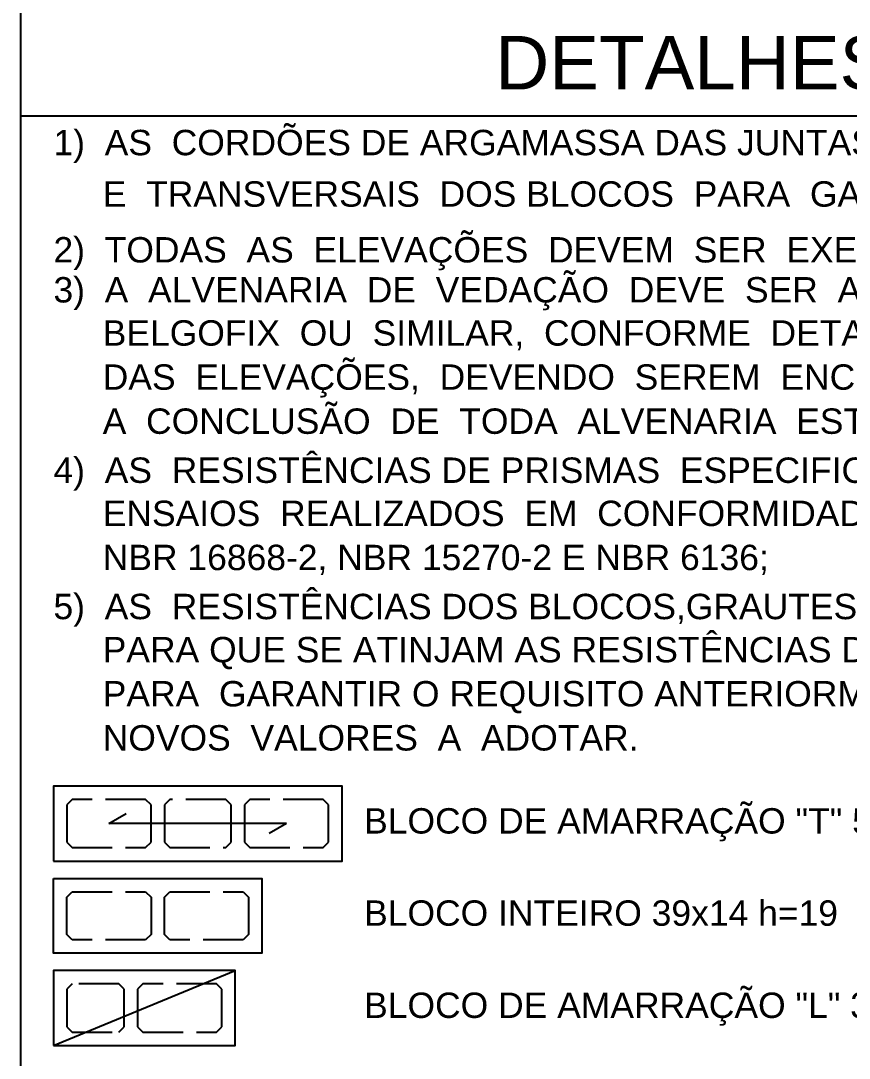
# Model space of a CAD drawing. Extents: x 0 to 119, y 0 to 84.
# Drawn here: x 100.4 to 106.6, y 43.26 to 51.02 of the extents above; entities that cross this region are included whole.
import ezdxf

# ---------------------------------------------------------------- set-up
doc = ezdxf.new("R2010")
doc.units = 0
doc.header["$MEASUREMENT"] = 0
doc.linetypes.add('ESTILO_TQS_0005', pattern=[0.4, 0.3, -0.1])
doc.layers.add('27', color=250, linetype='CONTINUOUS')
doc.layers.add('40', color=7, linetype='CONTINUOUS')
doc.styles.add('TQS_ARIAL', font='arial.ttf')

msp = doc.modelspace()

# ---------------------------------------------------------------- linework, layer by layer
at = {"layer": '27', "color": 250, "linetype": 'ESTILO_TQS_0005'}
for points in [[(100.745227, 44.874576), (100.785227, 44.834576), (101.335227, 44.834576), (101.375227, 44.874576), (101.375227, 45.154576), (101.335227, 45.194576), (100.785227, 45.194576), (100.745227, 45.154576), (100.745227, 44.874576)], [(101.475227, 44.874576), (101.515227, 44.834576), (101.935227, 44.834576), (101.975227, 44.874576), (101.975227, 45.154576), (101.935227, 45.194576), (101.515227, 45.194576), (101.475227, 45.154576), (101.475227, 44.874576)], [(102.075227, 44.874576), (102.115227, 44.834576), (102.665227, 44.834576), (102.705227, 44.874576), (102.705227, 45.154576), (102.665227, 45.194576), (102.115227, 45.194576), (102.075227, 45.154576), (102.075227, 44.874576)], [(100.745227, 44.464577), (100.785227, 44.504577), (101.335227, 44.504577), (101.375227, 44.464577), (101.375227, 44.184577), (101.335227, 44.144577), (100.785227, 44.144577), (100.745227, 44.184577), (100.745227, 44.464577)], [(101.475227, 44.464577), (101.515227, 44.504577), (102.065227, 44.504577), (102.105227, 44.464577), (102.105227, 44.184577), (102.065227, 44.144577), (101.515227, 44.144577), (101.475227, 44.184577), (101.475227, 44.464577)], [(100.745227, 43.494578), (100.785227, 43.454578), (101.135227, 43.454578), (101.175227, 43.494578), (101.175227, 43.774578), (101.135227, 43.814578), (100.785227, 43.814578), (100.745227, 43.774578), (100.745227, 43.494578)], [(101.275227, 43.494578), (101.315227, 43.454578), (101.865227, 43.454578), (101.905227, 43.494578), (101.905227, 43.774578), (101.865227, 43.814578), (101.315227, 43.814578), (101.275227, 43.774578), (101.275227, 43.494578)]]:
    msp.add_lwpolyline(points, dxfattribs=at)
at = {"layer": '40', "linetype": 'Continuous'}
for p, q in [((100.4, 0.999998), (100.4, 83.099999)), ((100.4, 50.310783), (117.9, 50.310783)), ((101.060227, 45.014576), (101.190131, 45.089576)), ((102.390227, 45.014576), (101.060227, 45.014576)), ((102.390227, 45.014576), (102.260323, 44.939576)), ((100.645227, 43.354578), (102.005227, 43.914578))]:
    msp.add_line(p, q, dxfattribs=at)
for points in [[(100.645227, 44.734576), (102.805227, 44.734576), (102.805227, 45.294576), (100.645227, 45.294576), (100.645227, 44.734576)], [(100.645227, 44.604577), (102.205227, 44.604577), (102.205227, 44.044577), (100.645227, 44.044577), (100.645227, 44.604577)], [(100.645227, 43.354578), (102.005227, 43.354578), (102.005227, 43.914578), (100.645227, 43.914578), (100.645227, 43.354578)]]:
    msp.add_lwpolyline(points, dxfattribs=at)

# ---------------------------------------------------------------- texts
at = {"layer": '40', "linetype": 'Continuous', "style": 'TQS_ARIAL'}
for s, height, p in [('DETALHES DA ALVENARIA ESTRUTURAL', 0.4, (103.95291, 50.508765)), (' 1)  AS  CORDÕES DE ARGAMASSA DAS JUNTAS  HORIZONTAIS  DEVEM  SER  COLOCADAS  NAS  PAREDES  LONGITUDINAIS', 0.19, (100.571259, 50.016272)), ('      E  TRANSVERSAIS  DOS BLOCOS  PARA  GARANTIR  COMPLETA  EFICIENCIA  DO  PRISMA;', 0.19, (100.571259, 49.631357)), (' 2)  TODAS  AS  ELEVAÇÕES  DEVEM  SER  EXECUTADAS  COM  ASSENTAMENTO  UNIFORME  DAS  JUNTAS  COM  -  1cm', 0.19, (100.571259, 49.213734)), (' 3)  A  ALVENARIA  DE  VEDAÇÃO  DEVE  SER  AMARRADA  AS  PAREDES  ESTRUTURAIS  POR  MEIO  DE  UMA  TELA', 0.19, (100.571259, 48.914279)), ('      BELGOFIX  OU  SIMILAR,  CONFORME  DETALHE.  ALÉM  DISSO  NÃO  SE  DEVE  EXECUTAR  A  ÚLTIMA  FIADA  ', 0.19, (100.571259, 48.591279)), ('      DAS  ELEVAÇÕES,  DEVENDO  SEREM  ENCUNHADAS  DOS  PAVIMENTOS  SUPERIORES  AOS  INFERIORES  APÓS', 0.19, (100.571259, 48.261279)), ('      A  CONCLUSÃO  DE  TODA  ALVENARIA  ESTRUTURAL;', 0.19, (100.571259, 47.931279)), (' 4)  AS  RESISTÊNCIAS DE PRISMAS  ESPECIFICADAS SÃO VALORES MÍNIMOS  A  ATINGIR  E CONFIRMAR  ATRAVÉS  DE  ', 0.19, (100.571259, 47.564279)), ('      ENSAIOS  REALIZADOS  EM  CONFORMIDADE COM AS  NORMAS   PERTINENTES,  EM   ESPECIAL  NBR 16868-1, ', 0.19, (100.571259, 47.241279)), ('      NBR 16868-2, NBR 15270-2 E NBR 6136;', 0.19, (100.571259, 46.911279)), (' 5)  AS  RESISTÊNCIAS DOS BLOCOS,GRAUTES E ARGAMASSAS ESPECIFICADAS  SÃO VALORES MERAMENTE SUGERIDOS ', 0.19, (100.571259, 46.544279)), ('      PARA QUE SE ATINJAM AS RESISTÊNCIAS DE PRISMA CONSIDERADAS  NO PROJETO. CASO NECESSÁRIO MODIFICÁ-LAS', 0.19, (100.571259, 46.221279)), ('      PARA  GARANTIR O REQUISITO ANTERIORMENTE REFERIDO, DEVE-SE COMUNICAR  POR  ESCRITO  O  PROJETISTA  DOS  ', 0.19, (100.571259, 45.891279)), ('      NOVOS  VALORES  A  ADOTAR.', 0.19, (100.571259, 45.561279)), ('BLOCO DE AMARRAÇÃO "T" 54x14 h=19', 0.19, (102.970557, 44.939941)), ('BLOCO INTEIRO 39x14 h=19', 0.19, (102.970557, 44.249942)), ('BLOCO DE AMARRAÇÃO "L" 34x14 h=19', 0.19, (102.970557, 43.559943))]:
    msp.add_text(s, height=height, dxfattribs=at).set_placement(p)

doc.saveas('drawing.dxf')
